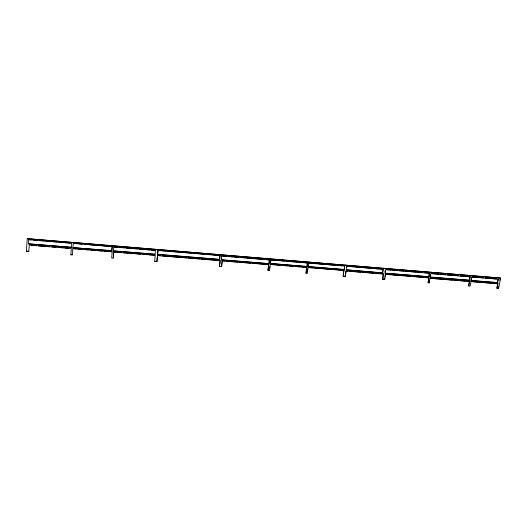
<?xml version="1.0" encoding="UTF-8"?>
<svg xmlns="http://www.w3.org/2000/svg" width="527" height="527" viewBox="0 0 527 527"><rect width="100%" height="100%" fill="white"/><g stroke="black" fill="none" stroke-linecap="round" stroke-linejoin="round"><path stroke-width="0.79" d="M26.35 251.293L28.833 251.313L26.35 251.293L27.246 238.659L500.65 278.058L498.601 288.341L496.809 288.058L497.686 283.638L492.778 283.243M28.399 243.823L71.415 247.315L28.399 243.823L28.728 239.68L31.165 239.877M28.768 251.484L29.255 245.101L71.329 248.494L70.829 254.778L72.357 254.732L70.829 254.778M71.415 247.315L71.744 243.23L28.728 239.68M72.337 254.897L72.845 248.619L76.125 248.882M109.728 246.372L112.159 246.57L111.816 250.786L72.917 247.637L73.26 243.355L76.501 243.626M111.816 250.786L112.159 246.57M115.38 252.058L113.76 251.926L113.233 258.105L111.665 257.986L112.185 251.794L110.551 251.662M151.328 250.048L155.406 250.384L155.09 254.264L113.496 250.892L113.812 246.952L117.89 247.288M113.76 251.926L113.233 258.105M160.728 255.714L157.474 255.45L156.927 261.537L154.688 261.359L155.234 255.272L113.779 252.09M156.927 261.537L157.474 255.45M212.664 254.831L220.003 255.437L219.66 259.501L157.659 254.469L158.001 250.318L159.635 250.45M157.659 254.469L158.001 250.318M73.26 243.355L112.185 246.728M72.845 248.619L112.185 251.794M72.917 247.637L111.796 250.628M219.66 259.501L220.003 255.437M220.069 260.503L219.495 266.445L221.656 266.616L222.216 260.779L224.66 260.977M219.495 266.445L220.194 260.667L157.54 255.615M266.089 259.534L269.481 259.963L268.974 263.75L221.373 259.897L221.432 258.19M221.373 259.897L221.715 255.872L226.551 256.274M221.63 265.634L222.216 260.779M274.238 264.699L270.186 264.37L269.567 270.371L267.933 270.087L268.678 264.528L258.895 263.737M268.974 263.75L269.31 259.804M268.098 270.259L268.678 264.528M269.593 268.744L269.89 266.557M305.673 262.729L307.498 263.026L306.984 266.603L270.305 263.48L270.792 259.851L284.58 260.99M270.47 263.638L270.792 259.851M301.793 266.919L306.655 267.314L306.022 273.23L307.373 273.335L308.005 267.426L312.9 267.821M306.984 266.603L307.3 262.868M306.022 273.23L306.655 267.314M307.485 271.016L307.794 268.862M344.243 269.62L344.559 265.944L344.243 269.62L308.335 266.708L308.341 265.121M308.335 266.708L308.651 262.98L310.284 263.111M345.468 274.659L346.055 270.904L345.468 276.326L343.229 276.155L343.881 270.325L334.098 269.534M343.229 276.155L343.881 270.325M346.496 267.663L346.72 266.227L383.287 269.383L382.701 272.92L346.16 269.817L382.701 272.92M346.397 269.982L346.957 266.385M382.437 272.755L383.024 269.225L380.606 269.02M432.344 278.381L429.927 278.19L429.406 282.913L428.082 282.808L428.965 277.881L385.566 274.389L384.73 279.409L382.721 279.251L383.32 273.908L381.7 273.776M382.721 279.251L383.32 273.908M385.006 271.655L385.25 270.213M384.73 279.409L384.703 277.801M384.941 276.372L385.303 274.218M429.281 273.111L428.945 276.813L429.281 273.111L424.406 272.709M425.394 277.452L428.668 277.716L428.082 282.808M429.248 281.985L429.518 280.463M430.302 276.313L430.552 274.896M466.678 276.438L470.268 276.866L469.603 280.344L430.473 277.182L430.809 273.48L438.958 274.152M469.603 280.344L469.274 280.18L469.939 276.708M466.942 281.168L469.359 281.359L468.503 285.838L468.832 286.003L470.156 286.108L471.013 281.635L498.035 283.803L497.159 288.229M468.832 286.003L469.689 281.523L469.359 281.359M497.686 282.729L497.336 282.564L498.035 279.06L498.384 279.224L497.686 282.729L471.178 280.588L471.118 279.007M471.178 280.588L471.856 277.044L471.527 276.879M498.601 288.341L498.252 288.17L498.568 286.589M499.827 280.265L500.143 278.684M27.246 238.659L500.65 278.058M156.862 261.366L154.688 261.359M267.933 270.087L269.567 270.371M342.998 275.983L345.468 276.326M382.464 279.079L384.466 279.238M496.809 288.058L498.252 288.17M270.351 264.534L306.852 267.479M308.209 267.591L344.111 270.489M31.679 245.292L36.534 245.687M38.155 245.819L49.479 246.735M51.909 246.926L55.954 247.255M58.385 247.453L63.24 247.842M64.854 247.973L68.899 248.303M77.759 249.014L82.68 249.409M84.32 249.541L88.417 249.877M90.875 250.075L95.795 250.47M97.436 250.602L102.35 250.997M103.99 251.135L108.911 251.531M117.007 252.189L121.078 252.519M123.516 252.716L128.397 253.112M130.024 253.237L134.899 253.632M136.526 253.764L140.597 254.093M143.034 254.291L147.916 254.686M149.543 254.818L154.418 255.206M162.349 255.845L167.23 256.234M168.857 256.366L180.234 257.288M181.861 257.42L186.736 257.815M188.363 257.94L199.746 258.862M201.373 258.994L219.252 260.437M226.294 261.102L237.703 262.024M239.337 262.156L250.747 263.078M252.374 263.21L257.268 263.605M222.341 260.937L268.849 264.692M346.055 270.904L347.675 271.036M349.296 271.168L354.157 271.557M355.778 271.688L360.639 272.077M362.26 272.209L367.121 272.604M368.742 272.736L373.603 273.124M375.224 273.256L380.086 273.645M346.292 271.069L383.584 274.073M386.12 274.284L391.027 274.679M392.668 274.811L404.123 275.74M405.757 275.871L410.665 276.267M412.305 276.398L423.761 277.321M433.952 278.513L445.216 279.415M446.824 279.547L452.462 280.002M454.07 280.133L458.898 280.516M460.506 280.647L465.334 281.036M470.683 281.464L478.048 282.057M479.682 282.189L491.144 283.111M430.23 278.355L469.689 281.523M429.584 273.276L385.632 269.653L385.033 273.256L428.945 276.813M440.592 274.29L445.48 274.692M447.113 274.824L458.523 275.766M460.157 275.898L465.051 276.306M472.33 276.945L477.146 277.34M478.753 277.472L483.575 277.874M485.183 278.006L490.005 278.401M491.605 278.533L496.427 278.928M431.106 273.645L470.268 276.866M471.856 277.044L498.384 279.224M157.593 254.31L219.535 259.337M270.305 263.48L306.78 266.438M308.13 266.55L344.012 269.455M221.248 259.732L268.803 263.586M384.769 273.098L428.649 276.649M469.274 280.18L430.17 277.018L430.473 277.182M470.848 280.423L497.336 282.564M275.858 264.824L280.72 265.219M282.34 265.351L287.202 265.746M288.822 265.871L293.684 266.267M295.304 266.398L300.173 266.794M314.527 267.953L319.421 268.348M321.048 268.48L332.465 269.402M33.596 240.081L37.654 240.417M39.281 240.549L44.149 240.951M45.777 241.089L50.645 241.491M52.265 241.623L57.133 242.025M58.761 242.163L63.629 242.565M65.256 242.697L70.124 243.099M78.128 243.757L82.179 244.093M84.61 244.297L88.661 244.633M90.282 244.765L95.143 245.167M96.764 245.299L101.625 245.701M103.246 245.839L108.107 246.241M161.269 250.588L166.163 250.99M167.797 251.122L172.691 251.531M174.318 251.662L184.924 252.538M186.558 252.677L191.453 253.079M193.086 253.217L197.981 253.619M199.608 253.757L204.502 254.159M206.136 254.297L210.214 254.633M158.074 250.477L220.128 255.602M119.524 247.427L124.418 247.828M126.045 247.96L130.94 248.369M132.573 248.5L137.461 248.902M139.095 249.04L149.694 249.917M228.165 256.405L233.006 256.807M234.62 256.939L238.659 257.275M241.076 257.472L245.108 257.802M246.722 257.94L264.475 259.403M286.207 261.122L291.075 261.524M292.696 261.662L297.564 262.064M299.184 262.196L304.053 262.598M311.918 263.25L316.813 263.652M318.446 263.783L335.58 265.2M337.214 265.338L342.115 265.74M270.964 260.009L344.79 266.102M349.144 266.425L353.979 266.827M355.593 266.958L372.536 268.355M374.15 268.487L378.992 268.889M386.179 269.554L391.06 269.956M392.687 270.094L397.569 270.496M399.196 270.628L404.071 271.03M405.698 271.168L416.271 272.037M417.898 272.169L422.779 272.578M221.841 256.03L269.481 259.963M497.686 283.638L498.035 283.803M155.406 250.384L113.812 246.952M155.09 254.264L113.496 250.892"/></g></svg>
